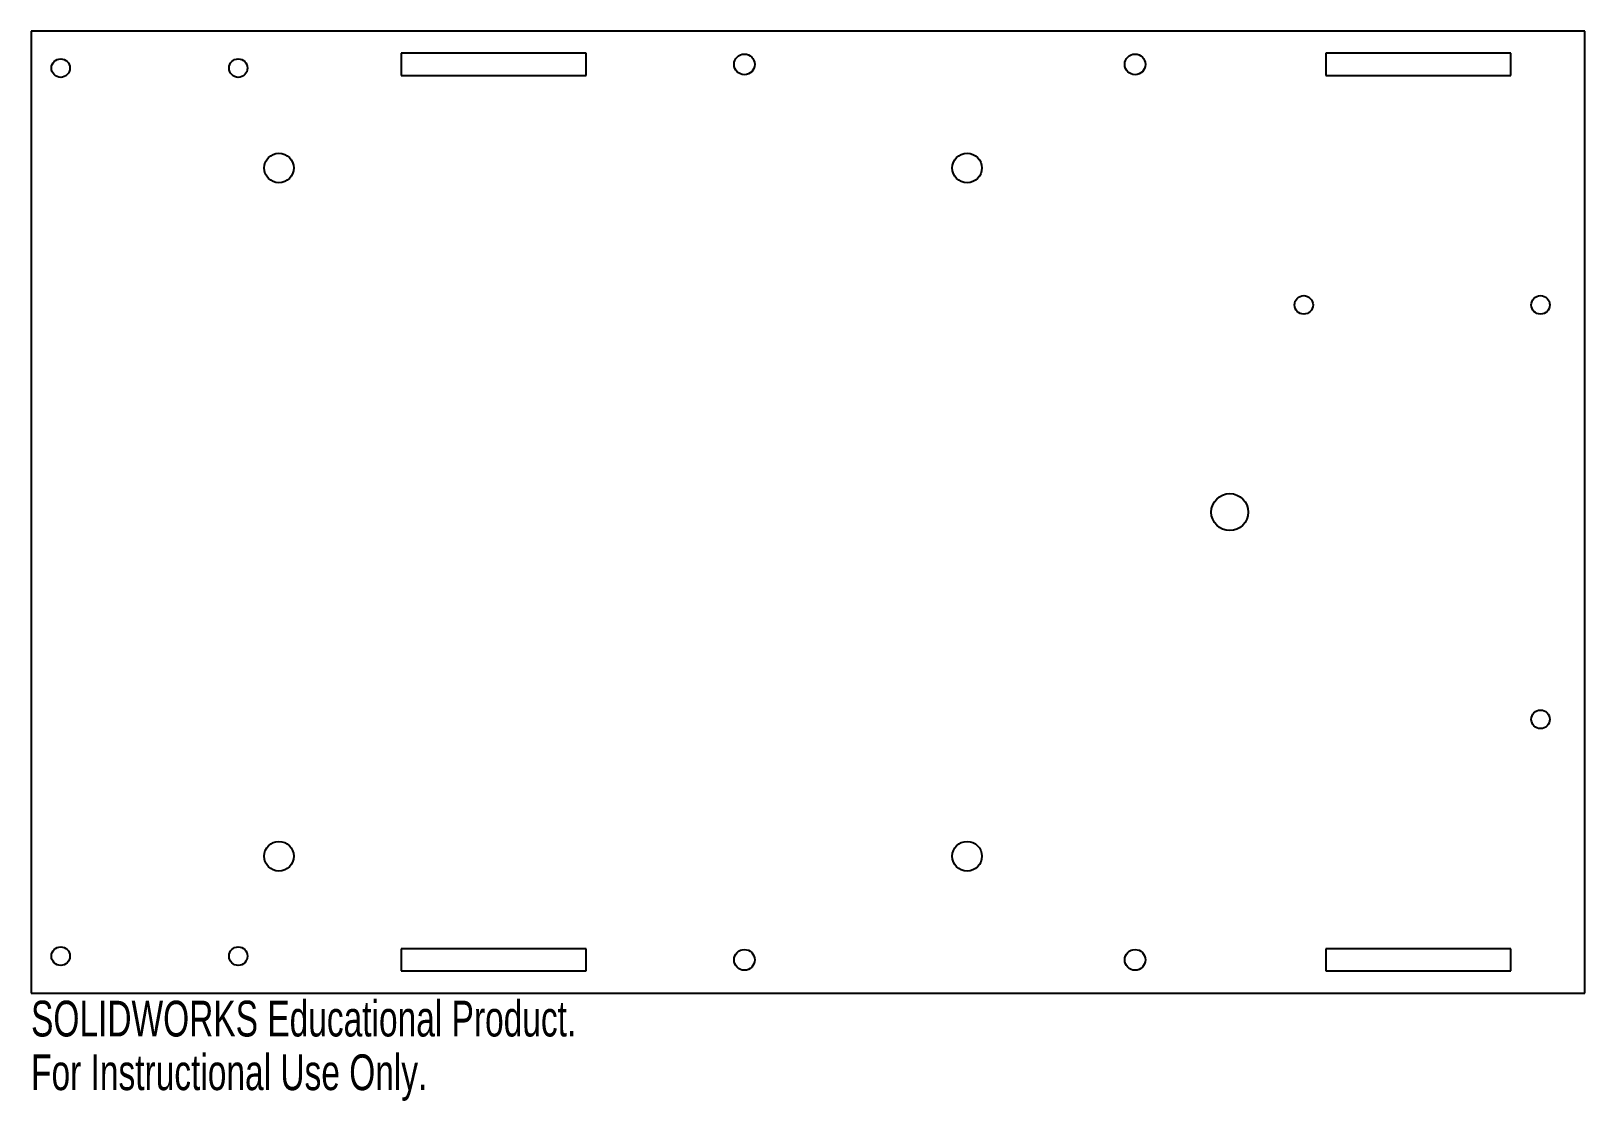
# Model space of a CAD drawing. Header units: millimetres. Extents: x -80 to 130, y -80 to 65.
import ezdxf

# ---------------------------------------------------------------- set-up
doc = ezdxf.new("R2010")
doc.units = ezdxf.units.MM
doc.styles.add('SLDTEXTSTYLE0', font='TXT', dxfattribs={"width": 0.7})

msp = doc.modelspace()

# ---------------------------------------------------------------- linework, layer by layer
at = {"color": 7, "linetype": 'Continuous', "lineweight": 25}
for p, q in [((-80, 65), (-80, -65)), ((130, 65), (-80, 65)), ((130, -65), (130, 65)), ((-30, 62), (-30, 59)), ((-5, 62), (-30, 62)), ((-5, 59), (-5, 62)), ((95, 62), (95, 59)), ((120, 62), (95, 62)), ((120, 59), (120, 62)), ((-30, 59), (-5, 59)), ((95, 59), (120, 59)), ((-30, -59), (-30, -62)), ((-5, -59), (-30, -59)), ((-5, -62), (-5, -59)), ((95, -59), (95, -62)), ((120, -59), (95, -59)), ((120, -62), (120, -59)), ((-30, -62), (-5, -62)), ((95, -62), (120, -62)), ((-80, -65), (130, -65))]:
    msp.add_line(p, q, dxfattribs=at)
for centre, radius in [((-76, 60), 1.25), ((-52, 60), 1.25), ((16.4, 60.5), 1.4), ((69.2, 60.5), 1.4), ((-46.5, 46.5), 2), ((46.5, 46.5), 2), ((92, 28), 1.25), ((124, 28), 1.25), ((82, 0), 2.5), ((124, -28), 1.25), ((-46.5, -46.5), 2), ((46.5, -46.5), 2), ((-76, -60), 1.25), ((-52, -60), 1.25), ((16.4, -60.5), 1.4), ((69.2, -60.5), 1.4)]:
    msp.add_circle(centre, radius, dxfattribs=at)

# ---------------------------------------------------------------- texts
at = {"color": 7, "linetype": 'Continuous', "char_height": 4.8336, "attachment_point": 1, "style": 'SLDTEXTSTYLE0'}
for s, insert in [('SOLIDWORKS Educational Product.', (-80, -66.02)), ('For Instructional Use Only.', (-80, -73.27))]:
    msp.add_mtext(s, dxfattribs=dict(at, insert=insert))

doc.saveas('drawing.dxf')
